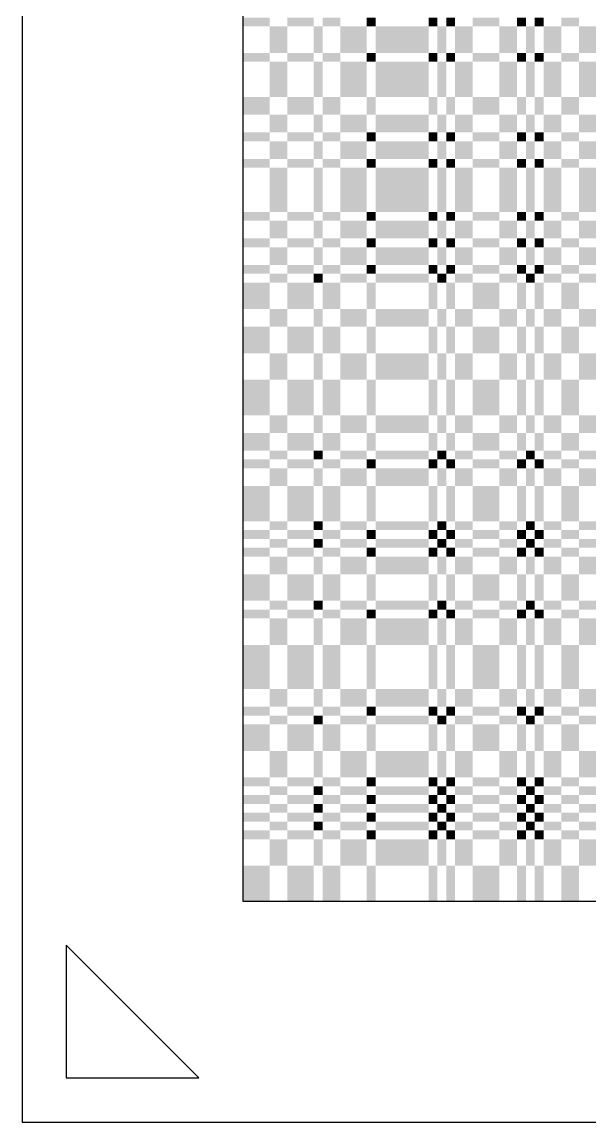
# Model space of a CAD drawing. Extents: x 0 to 10, y 0 to 10.
# Drawn here: x 0 to 2.57, y 0 to 4.98 of the extents above; entities that cross this region are included whole.
import ezdxf

# ---------------------------------------------------------------- set-up
doc = ezdxf.new("R2010")
doc.units = 0

msp = doc.modelspace()

# ---------------------------------------------------------------- linework, layer by layer
at = {"layer": 'CHROME'}
for points in [[(1, 4.96), (1.12, 4.96), (1, 5), (1.12, 5)], [(1.2, 4.96), (1.32, 4.96), (1.2, 5), (1.32, 5)], [(1.36, 4.96), (1.44, 4.96), (1.36, 5), (1.44, 5)], [(1.56, 4.96), (1.6, 4.96), (1.56, 5), (1.6, 5)], [(1.84, 4.96), (1.88, 4.96), (1.84, 5), (1.88, 5)], [(1.92, 4.96), (1.96, 4.96), (1.92, 5), (1.96, 5)], [(2.04, 4.96), (2.16, 4.96), (2.04, 5), (2.16, 5)], [(2.24, 4.96), (2.28, 4.96), (2.24, 5), (2.28, 5)], [(2.32, 4.96), (2.36, 4.96), (2.32, 5), (2.36, 5)], [(2.44, 4.96), (2.52, 4.96), (2.44, 5), (2.52, 5)], [(1.12, 4.84), (1.2, 4.84), (1.12, 4.96), (1.2, 4.96)], [(1.32, 4.84), (1.36, 4.84), (1.32, 4.96), (1.36, 4.96)], [(1.44, 4.84), (1.56, 4.84), (1.44, 4.96), (1.56, 4.96)], [(1.6, 4.84), (1.84, 4.84), (1.6, 4.96), (1.84, 4.96)], [(1.88, 4.84), (1.92, 4.84), (1.88, 4.96), (1.92, 4.96)], [(1.96, 4.84), (2.04, 4.84), (1.96, 4.96), (2.04, 4.96)], [(2.16, 4.84), (2.24, 4.84), (2.16, 4.96), (2.24, 4.96)], [(2.28, 4.84), (2.32, 4.84), (2.28, 4.96), (2.32, 4.96)], [(2.36, 4.84), (2.44, 4.84), (2.36, 4.96), (2.44, 4.96)], [(2.52, 4.84), (2.64, 4.84), (2.52, 4.96), (2.64, 4.96)], [(1, 4.8), (1.12, 4.8), (1, 4.84), (1.12, 4.84)], [(1.2, 4.8), (1.32, 4.8), (1.2, 4.84), (1.32, 4.84)], [(1.36, 4.8), (1.44, 4.8), (1.36, 4.84), (1.44, 4.84)], [(1.56, 4.8), (1.6, 4.8), (1.56, 4.84), (1.6, 4.84)], [(1.84, 4.8), (1.88, 4.8), (1.84, 4.84), (1.88, 4.84)], [(1.92, 4.8), (1.96, 4.8), (1.92, 4.84), (1.96, 4.84)], [(2.04, 4.8), (2.16, 4.8), (2.04, 4.84), (2.16, 4.84)], [(2.24, 4.8), (2.28, 4.8), (2.24, 4.84), (2.28, 4.84)], [(2.32, 4.8), (2.36, 4.8), (2.32, 4.84), (2.36, 4.84)], [(2.44, 4.8), (2.52, 4.8), (2.44, 4.84), (2.52, 4.84)], [(1.12, 4.64), (1.2, 4.64), (1.12, 4.8), (1.2, 4.8)], [(1.32, 4.64), (1.36, 4.64), (1.32, 4.8), (1.36, 4.8)], [(1.44, 4.64), (1.56, 4.64), (1.44, 4.8), (1.56, 4.8)], [(1.6, 4.64), (1.84, 4.64), (1.6, 4.8), (1.84, 4.8)], [(1.88, 4.64), (1.92, 4.64), (1.88, 4.8), (1.92, 4.8)], [(1.96, 4.64), (2.04, 4.64), (1.96, 4.8), (2.04, 4.8)], [(2.16, 4.64), (2.24, 4.64), (2.16, 4.8), (2.24, 4.8)], [(2.28, 4.64), (2.32, 4.64), (2.28, 4.8), (2.32, 4.8)], [(2.36, 4.64), (2.44, 4.64), (2.36, 4.8), (2.44, 4.8)], [(2.52, 4.64), (2.64, 4.64), (2.52, 4.8), (2.64, 4.8)], [(1, 4.56), (1.12, 4.56), (1, 4.64), (1.12, 4.64)], [(1.2, 4.56), (1.32, 4.56), (1.2, 4.64), (1.32, 4.64)], [(1.36, 4.56), (1.44, 4.56), (1.36, 4.64), (1.44, 4.64)], [(1.56, 4.56), (1.6, 4.56), (1.56, 4.64), (1.6, 4.64)], [(1.84, 4.56), (1.88, 4.56), (1.84, 4.64), (1.88, 4.64)], [(1.92, 4.56), (1.96, 4.56), (1.92, 4.64), (1.96, 4.64)], [(2.04, 4.56), (2.16, 4.56), (2.04, 4.64), (2.16, 4.64)], [(2.24, 4.56), (2.28, 4.56), (2.24, 4.64), (2.28, 4.64)], [(2.32, 4.56), (2.36, 4.56), (2.32, 4.64), (2.36, 4.64)], [(2.44, 4.56), (2.52, 4.56), (2.44, 4.64), (2.52, 4.64)], [(1.12, 4.48), (1.2, 4.48), (1.12, 4.56), (1.2, 4.56)], [(1.32, 4.48), (1.36, 4.48), (1.32, 4.56), (1.36, 4.56)], [(1.44, 4.48), (1.56, 4.48), (1.44, 4.56), (1.56, 4.56)], [(1.6, 4.48), (1.84, 4.48), (1.6, 4.56), (1.84, 4.56)], [(1.88, 4.48), (1.92, 4.48), (1.88, 4.56), (1.92, 4.56)], [(1.96, 4.48), (2.04, 4.48), (1.96, 4.56), (2.04, 4.56)], [(2.16, 4.48), (2.24, 4.48), (2.16, 4.56), (2.24, 4.56)], [(2.28, 4.48), (2.32, 4.48), (2.28, 4.56), (2.32, 4.56)], [(2.36, 4.48), (2.44, 4.48), (2.36, 4.56), (2.44, 4.56)], [(2.52, 4.48), (2.64, 4.48), (2.52, 4.56), (2.64, 4.56)], [(1, 4.44), (1.12, 4.44), (1, 4.48), (1.12, 4.48)], [(1.12, 4.36), (1.2, 4.36), (1.12, 4.44), (1.2, 4.44)], [(1.2, 4.44), (1.32, 4.44), (1.2, 4.48), (1.32, 4.48)], [(1.32, 4.36), (1.36, 4.36), (1.32, 4.44), (1.36, 4.44)], [(1.36, 4.44), (1.44, 4.44), (1.36, 4.48), (1.44, 4.48)], [(1.44, 4.36), (1.56, 4.36), (1.44, 4.44), (1.56, 4.44)], [(1.56, 4.44), (1.6, 4.44), (1.56, 4.48), (1.6, 4.48)], [(1.6, 4.36), (1.84, 4.36), (1.6, 4.44), (1.84, 4.44)], [(1.84, 4.44), (1.88, 4.44), (1.84, 4.48), (1.88, 4.48)], [(1.88, 4.36), (1.92, 4.36), (1.88, 4.44), (1.92, 4.44)], [(1.92, 4.44), (1.96, 4.44), (1.92, 4.48), (1.96, 4.48)], [(1.96, 4.36), (2.04, 4.36), (1.96, 4.44), (2.04, 4.44)], [(2.04, 4.44), (2.16, 4.44), (2.04, 4.48), (2.16, 4.48)], [(2.16, 4.36), (2.24, 4.36), (2.16, 4.44), (2.24, 4.44)], [(2.24, 4.44), (2.28, 4.44), (2.24, 4.48), (2.28, 4.48)], [(2.28, 4.36), (2.32, 4.36), (2.28, 4.44), (2.32, 4.44)], [(2.32, 4.44), (2.36, 4.44), (2.32, 4.48), (2.36, 4.48)], [(2.36, 4.36), (2.44, 4.36), (2.36, 4.44), (2.44, 4.44)], [(2.44, 4.44), (2.52, 4.44), (2.44, 4.48), (2.52, 4.48)], [(2.52, 4.36), (2.64, 4.36), (2.52, 4.44), (2.64, 4.44)], [(1, 4.32), (1.12, 4.32), (1, 4.36), (1.12, 4.36)], [(1.2, 4.32), (1.32, 4.32), (1.2, 4.36), (1.32, 4.36)], [(1.36, 4.32), (1.44, 4.32), (1.36, 4.36), (1.44, 4.36)], [(1.56, 4.32), (1.6, 4.32), (1.56, 4.36), (1.6, 4.36)], [(1.84, 4.32), (1.88, 4.32), (1.84, 4.36), (1.88, 4.36)], [(1.92, 4.32), (1.96, 4.32), (1.92, 4.36), (1.96, 4.36)], [(2.04, 4.32), (2.16, 4.32), (2.04, 4.36), (2.16, 4.36)], [(2.24, 4.32), (2.28, 4.32), (2.24, 4.36), (2.28, 4.36)], [(2.32, 4.32), (2.36, 4.32), (2.32, 4.36), (2.36, 4.36)], [(2.44, 4.32), (2.52, 4.32), (2.44, 4.36), (2.52, 4.36)], [(1.12, 4.12), (1.2, 4.12), (1.12, 4.32), (1.2, 4.32)], [(1.32, 4.12), (1.36, 4.12), (1.32, 4.32), (1.36, 4.32)], [(1.44, 4.12), (1.56, 4.12), (1.44, 4.32), (1.56, 4.32)], [(1.6, 4.12), (1.84, 4.12), (1.6, 4.32), (1.84, 4.32)], [(1.88, 4.12), (1.92, 4.12), (1.88, 4.32), (1.92, 4.32)], [(1.96, 4.12), (2.04, 4.12), (1.96, 4.32), (2.04, 4.32)], [(2.16, 4.12), (2.24, 4.12), (2.16, 4.32), (2.24, 4.32)], [(2.28, 4.12), (2.32, 4.12), (2.28, 4.32), (2.32, 4.32)], [(2.36, 4.12), (2.44, 4.12), (2.36, 4.32), (2.44, 4.32)], [(2.52, 4.12), (2.64, 4.12), (2.52, 4.32), (2.64, 4.32)], [(1, 4.08), (1.12, 4.08), (1, 4.12), (1.12, 4.12)], [(1.2, 4.08), (1.32, 4.08), (1.2, 4.12), (1.32, 4.12)], [(1.36, 4.08), (1.44, 4.08), (1.36, 4.12), (1.44, 4.12)], [(1.56, 4.08), (1.6, 4.08), (1.56, 4.12), (1.6, 4.12)], [(1.84, 4.08), (1.88, 4.08), (1.84, 4.12), (1.88, 4.12)], [(1.92, 4.08), (1.96, 4.08), (1.92, 4.12), (1.96, 4.12)], [(2.04, 4.08), (2.16, 4.08), (2.04, 4.12), (2.16, 4.12)], [(2.24, 4.08), (2.28, 4.08), (2.24, 4.12), (2.28, 4.12)], [(2.32, 4.08), (2.36, 4.08), (2.32, 4.12), (2.36, 4.12)], [(2.44, 4.08), (2.52, 4.08), (2.44, 4.12), (2.52, 4.12)], [(1.12, 4), (1.2, 4), (1.12, 4.08), (1.2, 4.08)], [(1.32, 4), (1.36, 4), (1.32, 4.08), (1.36, 4.08)], [(1.44, 4), (1.56, 4), (1.44, 4.08), (1.56, 4.08)], [(1.6, 4), (1.84, 4), (1.6, 4.08), (1.84, 4.08)], [(1.88, 4), (1.92, 4), (1.88, 4.08), (1.92, 4.08)], [(1.96, 4), (2.04, 4), (1.96, 4.08), (2.04, 4.08)], [(2.16, 4), (2.24, 4), (2.16, 4.08), (2.24, 4.08)], [(2.28, 4), (2.32, 4), (2.28, 4.08), (2.32, 4.08)], [(2.36, 4), (2.44, 4), (2.36, 4.08), (2.44, 4.08)], [(2.52, 4), (2.64, 4), (2.52, 4.08), (2.64, 4.08)], [(1, 3.96), (1.12, 3.96), (1, 4), (1.12, 4)], [(1.2, 3.96), (1.32, 3.96), (1.2, 4), (1.32, 4)], [(1.36, 3.96), (1.44, 3.96), (1.36, 4), (1.44, 4)], [(1.56, 3.96), (1.6, 3.96), (1.56, 4), (1.6, 4)], [(1.84, 3.96), (1.88, 3.96), (1.84, 4), (1.88, 4)], [(1.92, 3.96), (1.96, 3.96), (1.92, 4), (1.96, 4)], [(2.04, 3.96), (2.16, 3.96), (2.04, 4), (2.16, 4)], [(2.24, 3.96), (2.28, 3.96), (2.24, 4), (2.28, 4)], [(2.32, 3.96), (2.36, 3.96), (2.32, 4), (2.36, 4)], [(2.44, 3.96), (2.52, 3.96), (2.44, 4), (2.52, 4)], [(1.12, 3.88), (1.2, 3.88), (1.12, 3.96), (1.2, 3.96)], [(1.32, 3.88), (1.36, 3.88), (1.32, 3.96), (1.36, 3.96)], [(1.44, 3.88), (1.56, 3.88), (1.44, 3.96), (1.56, 3.96)], [(1.6, 3.88), (1.84, 3.88), (1.6, 3.96), (1.84, 3.96)], [(1.88, 3.88), (1.92, 3.88), (1.88, 3.96), (1.92, 3.96)], [(1.96, 3.88), (2.04, 3.88), (1.96, 3.96), (2.04, 3.96)], [(2.16, 3.88), (2.24, 3.88), (2.16, 3.96), (2.24, 3.96)], [(2.28, 3.88), (2.32, 3.88), (2.28, 3.96), (2.32, 3.96)], [(2.36, 3.88), (2.44, 3.88), (2.36, 3.96), (2.44, 3.96)], [(2.52, 3.88), (2.64, 3.88), (2.52, 3.96), (2.64, 3.96)], [(1, 3.84), (1.12, 3.84), (1, 3.88), (1.12, 3.88)], [(1.12, 3.8), (1.2, 3.8), (1.12, 3.84), (1.2, 3.84)], [(1.2, 3.84), (1.32, 3.84), (1.2, 3.88), (1.32, 3.88)], [(1.32, 3.8), (1.36, 3.8), (1.32, 3.84), (1.36, 3.84)], [(1.36, 3.84), (1.44, 3.84), (1.36, 3.88), (1.44, 3.88)], [(1.44, 3.8), (1.56, 3.8), (1.44, 3.84), (1.56, 3.84)], [(1.56, 3.84), (1.6, 3.84), (1.56, 3.88), (1.6, 3.88)], [(1.6, 3.8), (1.84, 3.8), (1.6, 3.84), (1.84, 3.84)], [(1.84, 3.84), (1.88, 3.84), (1.84, 3.88), (1.88, 3.88)], [(1.88, 3.8), (1.92, 3.8), (1.88, 3.84), (1.92, 3.84)], [(1.92, 3.84), (1.96, 3.84), (1.92, 3.88), (1.96, 3.88)], [(1.96, 3.8), (2.04, 3.8), (1.96, 3.84), (2.04, 3.84)], [(2.04, 3.84), (2.16, 3.84), (2.04, 3.88), (2.16, 3.88)], [(2.16, 3.8), (2.24, 3.8), (2.16, 3.84), (2.24, 3.84)], [(2.24, 3.84), (2.28, 3.84), (2.24, 3.88), (2.28, 3.88)], [(2.28, 3.8), (2.32, 3.8), (2.28, 3.84), (2.32, 3.84)], [(2.32, 3.84), (2.36, 3.84), (2.32, 3.88), (2.36, 3.88)], [(2.36, 3.8), (2.44, 3.8), (2.36, 3.84), (2.44, 3.84)], [(2.44, 3.84), (2.52, 3.84), (2.44, 3.88), (2.52, 3.88)], [(2.52, 3.8), (2.64, 3.8), (2.52, 3.84), (2.64, 3.84)], [(1, 3.68), (1.12, 3.68), (1, 3.8), (1.12, 3.8)], [(1.2, 3.68), (1.32, 3.68), (1.2, 3.8), (1.32, 3.8)], [(1.36, 3.68), (1.44, 3.68), (1.36, 3.8), (1.44, 3.8)], [(1.56, 3.68), (1.6, 3.68), (1.56, 3.8), (1.6, 3.8)], [(1.84, 3.68), (1.88, 3.68), (1.84, 3.8), (1.88, 3.8)], [(1.92, 3.68), (1.96, 3.68), (1.92, 3.8), (1.96, 3.8)], [(2.04, 3.68), (2.16, 3.68), (2.04, 3.8), (2.16, 3.8)], [(2.24, 3.68), (2.28, 3.68), (2.24, 3.8), (2.28, 3.8)], [(2.32, 3.68), (2.36, 3.68), (2.32, 3.8), (2.36, 3.8)], [(2.44, 3.68), (2.52, 3.68), (2.44, 3.8), (2.52, 3.8)], [(1.12, 3.6), (1.2, 3.6), (1.12, 3.68), (1.2, 3.68)], [(1.32, 3.6), (1.36, 3.6), (1.32, 3.68), (1.36, 3.68)], [(1.44, 3.6), (1.56, 3.6), (1.44, 3.68), (1.56, 3.68)], [(1.6, 3.6), (1.84, 3.6), (1.6, 3.68), (1.84, 3.68)], [(1.88, 3.6), (1.92, 3.6), (1.88, 3.68), (1.92, 3.68)], [(1.96, 3.6), (2.04, 3.6), (1.96, 3.68), (2.04, 3.68)], [(2.16, 3.6), (2.24, 3.6), (2.16, 3.68), (2.24, 3.68)], [(2.28, 3.6), (2.32, 3.6), (2.28, 3.68), (2.32, 3.68)], [(2.36, 3.6), (2.44, 3.6), (2.36, 3.68), (2.44, 3.68)], [(2.52, 3.6), (2.64, 3.6), (2.52, 3.68), (2.64, 3.68)], [(1, 3.48), (1.12, 3.48), (1, 3.6), (1.12, 3.6)], [(1.2, 3.48), (1.32, 3.48), (1.2, 3.6), (1.32, 3.6)], [(1.36, 3.48), (1.44, 3.48), (1.36, 3.6), (1.44, 3.6)], [(1.56, 3.48), (1.6, 3.48), (1.56, 3.6), (1.6, 3.6)], [(1.84, 3.48), (1.88, 3.48), (1.84, 3.6), (1.88, 3.6)], [(1.92, 3.48), (1.96, 3.48), (1.92, 3.6), (1.96, 3.6)], [(2.04, 3.48), (2.16, 3.48), (2.04, 3.6), (2.16, 3.6)], [(2.24, 3.48), (2.28, 3.48), (2.24, 3.6), (2.28, 3.6)], [(2.32, 3.48), (2.36, 3.48), (2.32, 3.6), (2.36, 3.6)], [(2.44, 3.48), (2.52, 3.48), (2.44, 3.6), (2.52, 3.6)], [(1.12, 3.36), (1.2, 3.36), (1.12, 3.48), (1.2, 3.48)], [(1.32, 3.36), (1.36, 3.36), (1.32, 3.48), (1.36, 3.48)], [(1.44, 3.36), (1.56, 3.36), (1.44, 3.48), (1.56, 3.48)], [(1.6, 3.36), (1.84, 3.36), (1.6, 3.48), (1.84, 3.48)], [(1.88, 3.36), (1.92, 3.36), (1.88, 3.48), (1.92, 3.48)], [(1.96, 3.36), (2.04, 3.36), (1.96, 3.48), (2.04, 3.48)], [(2.16, 3.36), (2.24, 3.36), (2.16, 3.48), (2.24, 3.48)], [(2.28, 3.36), (2.32, 3.36), (2.28, 3.48), (2.32, 3.48)], [(2.36, 3.36), (2.44, 3.36), (2.36, 3.48), (2.44, 3.48)], [(2.52, 3.36), (2.64, 3.36), (2.52, 3.48), (2.64, 3.48)], [(1, 3.2), (1.12, 3.2), (1, 3.36), (1.12, 3.36)], [(1.2, 3.2), (1.32, 3.2), (1.2, 3.36), (1.32, 3.36)], [(1.36, 3.2), (1.44, 3.2), (1.36, 3.36), (1.44, 3.36)], [(1.56, 3.2), (1.6, 3.2), (1.56, 3.36), (1.6, 3.36)], [(1.84, 3.2), (1.88, 3.2), (1.84, 3.36), (1.88, 3.36)], [(1.92, 3.2), (1.96, 3.2), (1.92, 3.36), (1.96, 3.36)], [(2.04, 3.2), (2.16, 3.2), (2.04, 3.36), (2.16, 3.36)], [(2.24, 3.2), (2.28, 3.2), (2.24, 3.36), (2.28, 3.36)], [(2.32, 3.2), (2.36, 3.2), (2.32, 3.36), (2.36, 3.36)], [(2.44, 3.2), (2.52, 3.2), (2.44, 3.36), (2.52, 3.36)], [(1.12, 3.12), (1.2, 3.12), (1.12, 3.2), (1.2, 3.2)], [(1.32, 3.12), (1.36, 3.12), (1.32, 3.2), (1.36, 3.2)], [(1.44, 3.12), (1.56, 3.12), (1.44, 3.2), (1.56, 3.2)], [(1.6, 3.12), (1.84, 3.12), (1.6, 3.2), (1.84, 3.2)], [(1.88, 3.12), (1.92, 3.12), (1.88, 3.2), (1.92, 3.2)], [(1.96, 3.12), (2.04, 3.12), (1.96, 3.2), (2.04, 3.2)], [(2.16, 3.12), (2.24, 3.12), (2.16, 3.2), (2.24, 3.2)], [(2.28, 3.12), (2.32, 3.12), (2.28, 3.2), (2.32, 3.2)], [(2.36, 3.12), (2.44, 3.12), (2.36, 3.2), (2.44, 3.2)], [(2.52, 3.12), (2.64, 3.12), (2.52, 3.2), (2.64, 3.2)], [(1, 3.04), (1.12, 3.04), (1, 3.12), (1.12, 3.12)], [(1.2, 3.04), (1.32, 3.04), (1.2, 3.12), (1.32, 3.12)], [(1.36, 3.04), (1.44, 3.04), (1.36, 3.12), (1.44, 3.12)], [(1.56, 3.04), (1.6, 3.04), (1.56, 3.12), (1.6, 3.12)], [(1.84, 3.04), (1.88, 3.04), (1.84, 3.12), (1.88, 3.12)], [(1.92, 3.04), (1.96, 3.04), (1.92, 3.12), (1.96, 3.12)], [(2.04, 3.04), (2.16, 3.04), (2.04, 3.12), (2.16, 3.12)], [(2.24, 3.04), (2.28, 3.04), (2.24, 3.12), (2.28, 3.12)], [(2.32, 3.04), (2.36, 3.04), (2.32, 3.12), (2.36, 3.12)], [(2.44, 3.04), (2.52, 3.04), (2.44, 3.12), (2.52, 3.12)], [(1.12, 3), (1.2, 3), (1.12, 3.04), (1.2, 3.04)], [(1.32, 3), (1.36, 3), (1.32, 3.04), (1.36, 3.04)], [(1.44, 3), (1.56, 3), (1.44, 3.04), (1.56, 3.04)], [(1.6, 3), (1.84, 3), (1.6, 3.04), (1.84, 3.04)], [(1.88, 3), (1.92, 3), (1.88, 3.04), (1.92, 3.04)], [(1.96, 3), (2.04, 3), (1.96, 3.04), (2.04, 3.04)], [(2.16, 3), (2.24, 3), (2.16, 3.04), (2.24, 3.04)], [(2.28, 3), (2.32, 3), (2.28, 3.04), (2.32, 3.04)], [(2.36, 3), (2.44, 3), (2.36, 3.04), (2.44, 3.04)], [(2.52, 3), (2.64, 3), (2.52, 3.04), (2.64, 3.04)], [(1, 2.96), (1.12, 2.96), (1, 3), (1.12, 3)], [(1.2, 2.96), (1.32, 2.96), (1.2, 3), (1.32, 3)], [(1.36, 2.96), (1.44, 2.96), (1.36, 3), (1.44, 3)], [(1.56, 2.96), (1.6, 2.96), (1.56, 3), (1.6, 3)], [(1.84, 2.96), (1.88, 2.96), (1.84, 3), (1.88, 3)], [(1.92, 2.96), (1.96, 2.96), (1.92, 3), (1.96, 3)], [(2.04, 2.96), (2.16, 2.96), (2.04, 3), (2.16, 3)], [(2.24, 2.96), (2.28, 2.96), (2.24, 3), (2.28, 3)], [(2.32, 2.96), (2.36, 2.96), (2.32, 3), (2.36, 3)], [(2.44, 2.96), (2.52, 2.96), (2.44, 3), (2.52, 3)], [(1.12, 2.88), (1.2, 2.88), (1.12, 2.96), (1.2, 2.96)], [(1.32, 2.88), (1.36, 2.88), (1.32, 2.96), (1.36, 2.96)], [(1.44, 2.88), (1.56, 2.88), (1.44, 2.96), (1.56, 2.96)], [(1.6, 2.88), (1.84, 2.88), (1.6, 2.96), (1.84, 2.96)], [(1.88, 2.88), (1.92, 2.88), (1.88, 2.96), (1.92, 2.96)], [(1.96, 2.88), (2.04, 2.88), (1.96, 2.96), (2.04, 2.96)], [(2.16, 2.88), (2.24, 2.88), (2.16, 2.96), (2.24, 2.96)], [(2.28, 2.88), (2.32, 2.88), (2.28, 2.96), (2.32, 2.96)], [(2.36, 2.88), (2.44, 2.88), (2.36, 2.96), (2.44, 2.96)], [(2.52, 2.88), (2.64, 2.88), (2.52, 2.96), (2.64, 2.96)], [(1, 2.72), (1.12, 2.72), (1, 2.88), (1.12, 2.88)], [(1.2, 2.72), (1.32, 2.72), (1.2, 2.88), (1.32, 2.88)], [(1.36, 2.72), (1.44, 2.72), (1.36, 2.88), (1.44, 2.88)], [(1.56, 2.72), (1.6, 2.72), (1.56, 2.88), (1.6, 2.88)], [(1.84, 2.72), (1.88, 2.72), (1.84, 2.88), (1.88, 2.88)], [(1.92, 2.72), (1.96, 2.72), (1.92, 2.88), (1.96, 2.88)], [(2.04, 2.72), (2.16, 2.72), (2.04, 2.88), (2.16, 2.88)], [(2.24, 2.72), (2.28, 2.72), (2.24, 2.88), (2.28, 2.88)], [(2.32, 2.72), (2.36, 2.72), (2.32, 2.88), (2.36, 2.88)], [(2.44, 2.72), (2.52, 2.72), (2.44, 2.88), (2.52, 2.88)], [(1.12, 2.68), (1.2, 2.68), (1.12, 2.72), (1.2, 2.72)], [(1.32, 2.68), (1.36, 2.68), (1.32, 2.72), (1.36, 2.72)], [(1.44, 2.68), (1.56, 2.68), (1.44, 2.72), (1.56, 2.72)], [(1.6, 2.68), (1.84, 2.68), (1.6, 2.72), (1.84, 2.72)], [(1.88, 2.68), (1.92, 2.68), (1.88, 2.72), (1.92, 2.72)], [(1.96, 2.68), (2.04, 2.68), (1.96, 2.72), (2.04, 2.72)], [(2.16, 2.68), (2.24, 2.68), (2.16, 2.72), (2.24, 2.72)], [(2.28, 2.68), (2.32, 2.68), (2.28, 2.72), (2.32, 2.72)], [(2.36, 2.68), (2.44, 2.68), (2.36, 2.72), (2.44, 2.72)], [(2.52, 2.68), (2.64, 2.68), (2.52, 2.72), (2.64, 2.72)], [(1, 2.64), (1.12, 2.64), (1, 2.68), (1.12, 2.68)], [(1.12, 2.6), (1.2, 2.6), (1.12, 2.64), (1.2, 2.64)], [(1.2, 2.64), (1.32, 2.64), (1.2, 2.68), (1.32, 2.68)], [(1.32, 2.6), (1.36, 2.6), (1.32, 2.64), (1.36, 2.64)], [(1.36, 2.64), (1.44, 2.64), (1.36, 2.68), (1.44, 2.68)], [(1.44, 2.6), (1.56, 2.6), (1.44, 2.64), (1.56, 2.64)], [(1.56, 2.64), (1.6, 2.64), (1.56, 2.68), (1.6, 2.68)], [(1.6, 2.6), (1.84, 2.6), (1.6, 2.64), (1.84, 2.64)], [(1.84, 2.64), (1.88, 2.64), (1.84, 2.68), (1.88, 2.68)], [(1.88, 2.6), (1.92, 2.6), (1.88, 2.64), (1.92, 2.64)], [(1.92, 2.64), (1.96, 2.64), (1.92, 2.68), (1.96, 2.68)], [(1.96, 2.6), (2.04, 2.6), (1.96, 2.64), (2.04, 2.64)], [(2.04, 2.64), (2.16, 2.64), (2.04, 2.68), (2.16, 2.68)], [(2.16, 2.6), (2.24, 2.6), (2.16, 2.64), (2.24, 2.64)], [(2.24, 2.64), (2.28, 2.64), (2.24, 2.68), (2.28, 2.68)], [(2.28, 2.6), (2.32, 2.6), (2.28, 2.64), (2.32, 2.64)], [(2.32, 2.64), (2.36, 2.64), (2.32, 2.68), (2.36, 2.68)], [(2.36, 2.6), (2.44, 2.6), (2.36, 2.64), (2.44, 2.64)], [(2.44, 2.64), (2.52, 2.64), (2.44, 2.68), (2.52, 2.68)], [(2.52, 2.6), (2.64, 2.6), (2.52, 2.64), (2.64, 2.64)], [(1, 2.56), (1.12, 2.56), (1, 2.6), (1.12, 2.6)], [(1.2, 2.56), (1.32, 2.56), (1.2, 2.6), (1.32, 2.6)], [(1.36, 2.56), (1.44, 2.56), (1.36, 2.6), (1.44, 2.6)], [(1.56, 2.56), (1.6, 2.56), (1.56, 2.6), (1.6, 2.6)], [(1.84, 2.56), (1.88, 2.56), (1.84, 2.6), (1.88, 2.6)], [(1.92, 2.56), (1.96, 2.56), (1.92, 2.6), (1.96, 2.6)], [(2.04, 2.56), (2.16, 2.56), (2.04, 2.6), (2.16, 2.6)], [(2.24, 2.56), (2.28, 2.56), (2.24, 2.6), (2.28, 2.6)], [(2.32, 2.56), (2.36, 2.56), (2.32, 2.6), (2.36, 2.6)], [(2.44, 2.56), (2.52, 2.56), (2.44, 2.6), (2.52, 2.6)], [(1.12, 2.48), (1.2, 2.48), (1.12, 2.56), (1.2, 2.56)], [(1.32, 2.48), (1.36, 2.48), (1.32, 2.56), (1.36, 2.56)], [(1.44, 2.48), (1.56, 2.48), (1.44, 2.56), (1.56, 2.56)], [(1.6, 2.48), (1.84, 2.48), (1.6, 2.56), (1.84, 2.56)], [(1.88, 2.48), (1.92, 2.48), (1.88, 2.56), (1.92, 2.56)], [(1.96, 2.48), (2.04, 2.48), (1.96, 2.56), (2.04, 2.56)], [(2.16, 2.48), (2.24, 2.48), (2.16, 2.56), (2.24, 2.56)], [(2.28, 2.48), (2.32, 2.48), (2.28, 2.56), (2.32, 2.56)], [(2.36, 2.48), (2.44, 2.48), (2.36, 2.56), (2.44, 2.56)], [(2.52, 2.48), (2.64, 2.48), (2.52, 2.56), (2.64, 2.56)], [(1, 2.36), (1.12, 2.36), (1, 2.48), (1.12, 2.48)], [(1.2, 2.36), (1.32, 2.36), (1.2, 2.48), (1.32, 2.48)], [(1.36, 2.36), (1.44, 2.36), (1.36, 2.48), (1.44, 2.48)], [(1.56, 2.36), (1.6, 2.36), (1.56, 2.48), (1.6, 2.48)], [(1.84, 2.36), (1.88, 2.36), (1.84, 2.48), (1.88, 2.48)], [(1.92, 2.36), (1.96, 2.36), (1.92, 2.48), (1.96, 2.48)], [(2.04, 2.36), (2.16, 2.36), (2.04, 2.48), (2.16, 2.48)], [(2.24, 2.36), (2.28, 2.36), (2.24, 2.48), (2.28, 2.48)], [(2.32, 2.36), (2.36, 2.36), (2.32, 2.48), (2.36, 2.48)], [(2.44, 2.36), (2.52, 2.36), (2.44, 2.48), (2.52, 2.48)], [(1.12, 2.32), (1.2, 2.32), (1.12, 2.36), (1.2, 2.36)], [(1.32, 2.32), (1.36, 2.32), (1.32, 2.36), (1.36, 2.36)], [(1.44, 2.32), (1.56, 2.32), (1.44, 2.36), (1.56, 2.36)], [(1.6, 2.32), (1.84, 2.32), (1.6, 2.36), (1.84, 2.36)], [(1.88, 2.32), (1.92, 2.32), (1.88, 2.36), (1.92, 2.36)], [(1.96, 2.32), (2.04, 2.32), (1.96, 2.36), (2.04, 2.36)], [(2.16, 2.32), (2.24, 2.32), (2.16, 2.36), (2.24, 2.36)], [(2.28, 2.32), (2.32, 2.32), (2.28, 2.36), (2.32, 2.36)], [(2.36, 2.32), (2.44, 2.32), (2.36, 2.36), (2.44, 2.36)], [(2.52, 2.32), (2.64, 2.32), (2.52, 2.36), (2.64, 2.36)], [(1, 2.28), (1.12, 2.28), (1, 2.32), (1.12, 2.32)], [(1.2, 2.28), (1.32, 2.28), (1.2, 2.32), (1.32, 2.32)], [(1.36, 2.28), (1.44, 2.28), (1.36, 2.32), (1.44, 2.32)], [(1.56, 2.28), (1.6, 2.28), (1.56, 2.32), (1.6, 2.32)], [(1.84, 2.28), (1.88, 2.28), (1.84, 2.32), (1.88, 2.32)], [(1.92, 2.28), (1.96, 2.28), (1.92, 2.32), (1.96, 2.32)], [(2.04, 2.28), (2.16, 2.28), (2.04, 2.32), (2.16, 2.32)], [(2.24, 2.28), (2.28, 2.28), (2.24, 2.32), (2.28, 2.32)], [(2.32, 2.28), (2.36, 2.28), (2.32, 2.32), (2.36, 2.32)], [(2.44, 2.28), (2.52, 2.28), (2.44, 2.32), (2.52, 2.32)], [(1.12, 2.16), (1.2, 2.16), (1.12, 2.28), (1.2, 2.28)], [(1.32, 2.16), (1.36, 2.16), (1.32, 2.28), (1.36, 2.28)], [(1.44, 2.16), (1.56, 2.16), (1.44, 2.28), (1.56, 2.28)], [(1.6, 2.16), (1.84, 2.16), (1.6, 2.28), (1.84, 2.28)], [(1.88, 2.16), (1.92, 2.16), (1.88, 2.28), (1.92, 2.28)], [(1.96, 2.16), (2.04, 2.16), (1.96, 2.28), (2.04, 2.28)], [(2.16, 2.16), (2.24, 2.16), (2.16, 2.28), (2.24, 2.28)], [(2.28, 2.16), (2.32, 2.16), (2.28, 2.28), (2.32, 2.28)], [(2.36, 2.16), (2.44, 2.16), (2.36, 2.28), (2.44, 2.28)], [(2.52, 2.16), (2.64, 2.16), (2.52, 2.28), (2.64, 2.28)], [(1, 1.96), (1.12, 1.96), (1, 2.16), (1.12, 2.16)], [(1.2, 1.96), (1.32, 1.96), (1.2, 2.16), (1.32, 2.16)], [(1.36, 1.96), (1.44, 1.96), (1.36, 2.16), (1.44, 2.16)], [(1.56, 1.96), (1.6, 1.96), (1.56, 2.16), (1.6, 2.16)], [(1.84, 1.96), (1.88, 1.96), (1.84, 2.16), (1.88, 2.16)], [(1.92, 1.96), (1.96, 1.96), (1.92, 2.16), (1.96, 2.16)], [(2.04, 1.96), (2.16, 1.96), (2.04, 2.16), (2.16, 2.16)], [(2.24, 1.96), (2.28, 1.96), (2.24, 2.16), (2.28, 2.16)], [(2.32, 1.96), (2.36, 1.96), (2.32, 2.16), (2.36, 2.16)], [(2.44, 1.96), (2.52, 1.96), (2.44, 2.16), (2.52, 2.16)], [(1.12, 1.88), (1.2, 1.88), (1.12, 1.96), (1.2, 1.96)], [(1.32, 1.88), (1.36, 1.88), (1.32, 1.96), (1.36, 1.96)], [(1.44, 1.88), (1.56, 1.88), (1.44, 1.96), (1.56, 1.96)], [(1.6, 1.88), (1.84, 1.88), (1.6, 1.96), (1.84, 1.96)], [(1.88, 1.88), (1.92, 1.88), (1.88, 1.96), (1.92, 1.96)], [(1.96, 1.88), (2.04, 1.88), (1.96, 1.96), (2.04, 1.96)], [(2.16, 1.88), (2.24, 1.88), (2.16, 1.96), (2.24, 1.96)], [(2.28, 1.88), (2.32, 1.88), (2.28, 1.96), (2.32, 1.96)], [(2.36, 1.88), (2.44, 1.88), (2.36, 1.96), (2.44, 1.96)], [(2.52, 1.88), (2.64, 1.88), (2.52, 1.96), (2.64, 1.96)], [(1, 1.84), (1.12, 1.84), (1, 1.88), (1.12, 1.88)], [(1.2, 1.84), (1.32, 1.84), (1.2, 1.88), (1.32, 1.88)], [(1.36, 1.84), (1.44, 1.84), (1.36, 1.88), (1.44, 1.88)], [(1.56, 1.84), (1.6, 1.84), (1.56, 1.88), (1.6, 1.88)], [(1.84, 1.84), (1.88, 1.84), (1.84, 1.88), (1.88, 1.88)], [(1.92, 1.84), (1.96, 1.84), (1.92, 1.88), (1.96, 1.88)], [(2.04, 1.84), (2.16, 1.84), (2.04, 1.88), (2.16, 1.88)], [(2.24, 1.84), (2.28, 1.84), (2.24, 1.88), (2.28, 1.88)], [(2.32, 1.84), (2.36, 1.84), (2.32, 1.88), (2.36, 1.88)], [(2.44, 1.84), (2.52, 1.84), (2.44, 1.88), (2.52, 1.88)], [(1, 1.68), (1.12, 1.68), (1, 1.8), (1.12, 1.8)], [(1.12, 1.8), (1.2, 1.8), (1.12, 1.84), (1.2, 1.84)], [(1.2, 1.68), (1.32, 1.68), (1.2, 1.8), (1.32, 1.8)], [(1.32, 1.8), (1.36, 1.8), (1.32, 1.84), (1.36, 1.84)], [(1.36, 1.68), (1.44, 1.68), (1.36, 1.8), (1.44, 1.8)], [(1.44, 1.8), (1.56, 1.8), (1.44, 1.84), (1.56, 1.84)], [(1.56, 1.68), (1.6, 1.68), (1.56, 1.8), (1.6, 1.8)], [(1.6, 1.8), (1.84, 1.8), (1.6, 1.84), (1.84, 1.84)], [(1.84, 1.68), (1.88, 1.68), (1.84, 1.8), (1.88, 1.8)], [(1.88, 1.8), (1.92, 1.8), (1.88, 1.84), (1.92, 1.84)], [(1.92, 1.68), (1.96, 1.68), (1.92, 1.8), (1.96, 1.8)], [(1.96, 1.8), (2.04, 1.8), (1.96, 1.84), (2.04, 1.84)], [(2.04, 1.68), (2.16, 1.68), (2.04, 1.8), (2.16, 1.8)], [(2.16, 1.8), (2.24, 1.8), (2.16, 1.84), (2.24, 1.84)], [(2.24, 1.68), (2.28, 1.68), (2.24, 1.8), (2.28, 1.8)], [(2.28, 1.8), (2.32, 1.8), (2.28, 1.84), (2.32, 1.84)], [(2.32, 1.68), (2.36, 1.68), (2.32, 1.8), (2.36, 1.8)], [(2.36, 1.8), (2.44, 1.8), (2.36, 1.84), (2.44, 1.84)], [(2.44, 1.68), (2.52, 1.68), (2.44, 1.8), (2.52, 1.8)], [(2.52, 1.8), (2.64, 1.8), (2.52, 1.84), (2.64, 1.84)], [(1.12, 1.56), (1.2, 1.56), (1.12, 1.68), (1.2, 1.68)], [(1.32, 1.56), (1.36, 1.56), (1.32, 1.68), (1.36, 1.68)], [(1.44, 1.56), (1.56, 1.56), (1.44, 1.68), (1.56, 1.68)], [(1.6, 1.56), (1.84, 1.56), (1.6, 1.68), (1.84, 1.68)], [(1.88, 1.56), (1.92, 1.56), (1.88, 1.68), (1.92, 1.68)], [(1.96, 1.56), (2.04, 1.56), (1.96, 1.68), (2.04, 1.68)], [(2.16, 1.56), (2.24, 1.56), (2.16, 1.68), (2.24, 1.68)], [(2.28, 1.56), (2.32, 1.56), (2.28, 1.68), (2.32, 1.68)], [(2.36, 1.56), (2.44, 1.56), (2.36, 1.68), (2.44, 1.68)], [(2.52, 1.56), (2.64, 1.56), (2.52, 1.68), (2.64, 1.68)], [(1, 1.52), (1.12, 1.52), (1, 1.56), (1.12, 1.56)], [(1.2, 1.52), (1.32, 1.52), (1.2, 1.56), (1.32, 1.56)], [(1.36, 1.52), (1.44, 1.52), (1.36, 1.56), (1.44, 1.56)], [(1.56, 1.52), (1.6, 1.52), (1.56, 1.56), (1.6, 1.56)], [(1.84, 1.52), (1.88, 1.52), (1.84, 1.56), (1.88, 1.56)], [(1.92, 1.52), (1.96, 1.52), (1.92, 1.56), (1.96, 1.56)], [(2.04, 1.52), (2.16, 1.52), (2.04, 1.56), (2.16, 1.56)], [(2.24, 1.52), (2.28, 1.52), (2.24, 1.56), (2.28, 1.56)], [(2.32, 1.52), (2.36, 1.52), (2.32, 1.56), (2.36, 1.56)], [(2.44, 1.52), (2.52, 1.52), (2.44, 1.56), (2.52, 1.56)], [(1.12, 1.48), (1.2, 1.48), (1.12, 1.52), (1.2, 1.52)], [(1.32, 1.48), (1.36, 1.48), (1.32, 1.52), (1.36, 1.52)], [(1.44, 1.48), (1.56, 1.48), (1.44, 1.52), (1.56, 1.52)], [(1.6, 1.48), (1.84, 1.48), (1.6, 1.52), (1.84, 1.52)], [(1.88, 1.48), (1.92, 1.48), (1.88, 1.52), (1.92, 1.52)], [(1.96, 1.48), (2.04, 1.48), (1.96, 1.52), (2.04, 1.52)], [(2.16, 1.48), (2.24, 1.48), (2.16, 1.52), (2.24, 1.52)], [(2.28, 1.48), (2.32, 1.48), (2.28, 1.52), (2.32, 1.52)], [(2.36, 1.48), (2.44, 1.48), (2.36, 1.52), (2.44, 1.52)], [(2.52, 1.48), (2.64, 1.48), (2.52, 1.52), (2.64, 1.52)], [(1, 1.44), (1.12, 1.44), (1, 1.48), (1.12, 1.48)], [(1.2, 1.44), (1.32, 1.44), (1.2, 1.48), (1.32, 1.48)], [(1.36, 1.44), (1.44, 1.44), (1.36, 1.48), (1.44, 1.48)], [(1.56, 1.44), (1.6, 1.44), (1.56, 1.48), (1.6, 1.48)], [(1.84, 1.44), (1.88, 1.44), (1.84, 1.48), (1.88, 1.48)], [(1.92, 1.44), (1.96, 1.44), (1.92, 1.48), (1.96, 1.48)], [(2.04, 1.44), (2.16, 1.44), (2.04, 1.48), (2.16, 1.48)], [(2.24, 1.44), (2.28, 1.44), (2.24, 1.48), (2.28, 1.48)], [(2.32, 1.44), (2.36, 1.44), (2.32, 1.48), (2.36, 1.48)], [(2.44, 1.44), (2.52, 1.44), (2.44, 1.48), (2.52, 1.48)], [(1, 1.36), (1.12, 1.36), (1, 1.4), (1.12, 1.4)], [(1.12, 1.4), (1.2, 1.4), (1.12, 1.44), (1.2, 1.44)], [(1.2, 1.36), (1.32, 1.36), (1.2, 1.4), (1.32, 1.4)], [(1.32, 1.4), (1.36, 1.4), (1.32, 1.44), (1.36, 1.44)], [(1.36, 1.36), (1.44, 1.36), (1.36, 1.4), (1.44, 1.4)], [(1.44, 1.4), (1.56, 1.4), (1.44, 1.44), (1.56, 1.44)], [(1.56, 1.36), (1.6, 1.36), (1.56, 1.4), (1.6, 1.4)], [(1.6, 1.4), (1.84, 1.4), (1.6, 1.44), (1.84, 1.44)], [(1.84, 1.36), (1.88, 1.36), (1.84, 1.4), (1.88, 1.4)], [(1.88, 1.4), (1.92, 1.4), (1.88, 1.44), (1.92, 1.44)], [(1.92, 1.36), (1.96, 1.36), (1.92, 1.4), (1.96, 1.4)], [(1.96, 1.4), (2.04, 1.4), (1.96, 1.44), (2.04, 1.44)], [(2.04, 1.36), (2.16, 1.36), (2.04, 1.4), (2.16, 1.4)], [(2.16, 1.4), (2.24, 1.4), (2.16, 1.44), (2.24, 1.44)], [(2.24, 1.36), (2.28, 1.36), (2.24, 1.4), (2.28, 1.4)], [(2.28, 1.4), (2.32, 1.4), (2.28, 1.44), (2.32, 1.44)], [(2.32, 1.36), (2.36, 1.36), (2.32, 1.4), (2.36, 1.4)], [(2.36, 1.4), (2.44, 1.4), (2.36, 1.44), (2.44, 1.44)], [(2.44, 1.36), (2.52, 1.36), (2.44, 1.4), (2.52, 1.4)], [(2.52, 1.4), (2.64, 1.4), (2.52, 1.44), (2.64, 1.44)], [(1.12, 1.32), (1.2, 1.32), (1.12, 1.36), (1.2, 1.36)], [(1.32, 1.32), (1.36, 1.32), (1.32, 1.36), (1.36, 1.36)], [(1.44, 1.32), (1.56, 1.32), (1.44, 1.36), (1.56, 1.36)], [(1.6, 1.32), (1.84, 1.32), (1.6, 1.36), (1.84, 1.36)], [(1.88, 1.32), (1.92, 1.32), (1.88, 1.36), (1.92, 1.36)], [(1.96, 1.32), (2.04, 1.32), (1.96, 1.36), (2.04, 1.36)], [(2.16, 1.32), (2.24, 1.32), (2.16, 1.36), (2.24, 1.36)], [(2.28, 1.32), (2.32, 1.32), (2.28, 1.36), (2.32, 1.36)], [(2.36, 1.32), (2.44, 1.32), (2.36, 1.36), (2.44, 1.36)], [(2.52, 1.32), (2.64, 1.32), (2.52, 1.36), (2.64, 1.36)], [(1, 1.28), (1.12, 1.28), (1, 1.32), (1.12, 1.32)], [(1.2, 1.28), (1.32, 1.28), (1.2, 1.32), (1.32, 1.32)], [(1.36, 1.28), (1.44, 1.28), (1.36, 1.32), (1.44, 1.32)], [(1.56, 1.28), (1.6, 1.28), (1.56, 1.32), (1.6, 1.32)], [(1.84, 1.28), (1.88, 1.28), (1.84, 1.32), (1.88, 1.32)], [(1.92, 1.28), (1.96, 1.28), (1.92, 1.32), (1.96, 1.32)], [(2.04, 1.28), (2.16, 1.28), (2.04, 1.32), (2.16, 1.32)], [(2.24, 1.28), (2.28, 1.28), (2.24, 1.32), (2.28, 1.32)], [(2.32, 1.28), (2.36, 1.28), (2.32, 1.32), (2.36, 1.32)], [(2.44, 1.28), (2.52, 1.28), (2.44, 1.32), (2.52, 1.32)], [(1.12, 1.16), (1.2, 1.16), (1.12, 1.28), (1.2, 1.28)], [(1.32, 1.16), (1.36, 1.16), (1.32, 1.28), (1.36, 1.28)], [(1.44, 1.16), (1.56, 1.16), (1.44, 1.28), (1.56, 1.28)], [(1.6, 1.16), (1.84, 1.16), (1.6, 1.28), (1.84, 1.28)], [(1.88, 1.16), (1.92, 1.16), (1.88, 1.28), (1.92, 1.28)], [(1.96, 1.16), (2.04, 1.16), (1.96, 1.28), (2.04, 1.28)], [(2.16, 1.16), (2.24, 1.16), (2.16, 1.28), (2.24, 1.28)], [(2.28, 1.16), (2.32, 1.16), (2.28, 1.28), (2.32, 1.28)], [(2.36, 1.16), (2.44, 1.16), (2.36, 1.28), (2.44, 1.28)], [(2.52, 1.16), (2.64, 1.16), (2.52, 1.28), (2.64, 1.28)], [(1, 1), (1.12, 1), (1, 1.16), (1.12, 1.16)], [(1.2, 1), (1.32, 1), (1.2, 1.16), (1.32, 1.16)], [(1.36, 1), (1.44, 1), (1.36, 1.16), (1.44, 1.16)], [(1.56, 1), (1.6, 1), (1.56, 1.16), (1.6, 1.16)], [(1.84, 1), (1.88, 1), (1.84, 1.16), (1.88, 1.16)], [(1.92, 1), (1.96, 1), (1.92, 1.16), (1.96, 1.16)], [(2.04, 1), (2.16, 1), (2.04, 1.16), (2.16, 1.16)], [(2.24, 1), (2.28, 1), (2.24, 1.16), (2.28, 1.16)], [(2.32, 1), (2.36, 1), (2.32, 1.16), (2.36, 1.16)], [(2.44, 1), (2.52, 1), (2.44, 1.16), (2.52, 1.16)]]:
    msp.add_solid(points, dxfattribs=at)
at = {"layer": 'MARK'}
for p, q in [((0.8, 0.2), (0.2, 0.8)), ((0.2, 0.8), (0.2, 0.2)), ((0.2, 0.2), (0.8, 0.2))]:
    msp.add_line(p, q, dxfattribs=at)
at = {"layer": 'OUTLINE'}
for p, q in [((0, 10), (0, 0)), ((1, 9), (1, 1)), ((1, 1), (9, 1)), ((0, 0), (10, 0))]:
    msp.add_line(p, q, dxfattribs=at)

doc.saveas('drawing.dxf')
